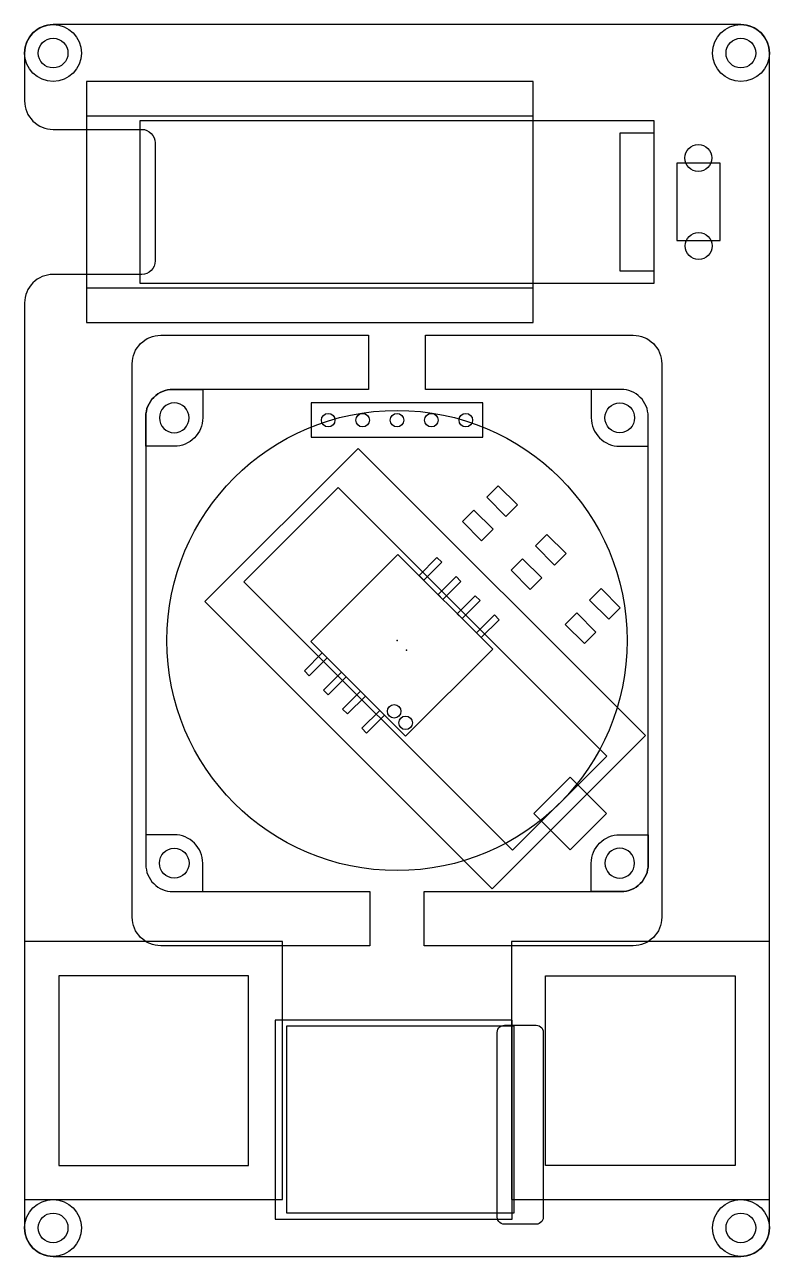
# Model space of a CAD drawing. Header units: millimetres. Extents: x -27.5 to 27.5, y -45.5 to 45.5.
import ezdxf

# ---------------------------------------------------------------- set-up
doc = ezdxf.new("R2010")
doc.units = ezdxf.units.MM
doc.header["$MEASUREMENT"] = 0
for name, color, linetype, true_color in [('meishi trackball module', 18, 'Continuous', 0x000000), ('meishi trackball module$Ball', 15, 'Continuous', 0xbf3f3f), ('meishi trackball module$HorizontalRotaryEncoder', 18, 'Continuous', 0x000000), ('meishi trackball module$Outline', 172, 'Continuous', 0x0000bf), ('meishi trackball module$Parts$ADNS5050', 6, 'Continuous', 0xff00ff), ('meishi trackball module$Parts$Capacitor', 30, 'Continuous', 0xff7f00), ('meishi trackball module$Parts$Lens', 4, 'Continuous', 0x00ffff), ('meishi trackball module$Parts$OLED', 123, 'Continuous', 0x3fbfbf), ('meishi trackball module$Parts$PinHeader', 123, 'Continuous', 0x3fbfbf), ('meishi trackball module$Parts$promicro', 5, 'Continuous', 0x0000ff), ('meishi trackball module$Parts$ResetSwitch', 251, 'Continuous', 0x696969), ('meishi trackball module$Parts$Resistor', 18, 'Continuous', 0x000000), ('meishi trackball module$Parts$TBLED', 1, 'Continuous', 0xff0000), ('meishi trackball module$RotaryEncoder', 18, 'Continuous', 0x000000), ('meishi trackball module$Spacer', 40, 'Continuous', 0xffbf00), ('meishi trackball module$Switch', 18, 'Continuous', 0x000000)]:
    doc.layers.add(name, color=color, linetype=linetype, true_color=true_color)

msp = doc.modelspace()

# ---------------------------------------------------------------- linework, layer by layer
at = {"layer": 'meishi trackball module'}
msp.add_point((0, 0), dxfattribs=at)
at = {"layer": 'meishi trackball module$Ball'}
msp.add_circle((0, 0), 17, dxfattribs=at)
at = {"layer": 'meishi trackball module$HorizontalRotaryEncoder'}
msp.add_lwpolyline([(-8.15, -42.294), (8.65, -42.294), (8.65, -28.494), (-8.15, -28.494)], close=True, dxfattribs=at)
at = {"layer": 'meishi trackball module$Outline'}
for points in [[(-27.5, 24.94), (-27.5, -43.4, 0.414214), (-25.4, -45.5), (25.4, -45.5, 0.414214), (27.5, -43.4), (27.5, 43.4, 0.414214), (25.4, 45.5), (-25.4, 45.5, 0.414214), (-27.5, 43.4), (-27.5, 39.86, 0.414214), (-25.4, 37.76), (-18.855, 37.76, -0.414214), (-17.855, 36.76), (-17.855, 28.04, -0.414214), (-18.855, 27.04), (-25.4, 27.04, 0.414214)], [(-19.55, 20.45, -0.414214), (-17.45, 22.55), (-2.1, 22.55), (-2.1, 18.55), (-16.55, 18.55, 0.414214), (-18.55, 16.55), (-18.55, -16.55, 0.414214), (-16.55, -18.55), (-2, -18.55), (-2, -22.55), (-17.45, -22.55, -0.414214), (-19.55, -20.45)], [(2.1, 18.55), (2.1, 22.55), (17.45, 22.55, -0.414214), (19.55, 20.45), (19.55, -20.45, -0.414214), (17.45, -22.55), (2, -22.55), (2, -18.55), (16.55, -18.55, 0.414214), (18.55, -16.55), (18.55, 16.55, 0.414214), (16.55, 18.55)]]:
    msp.add_lwpolyline(points, format="xyb", close=True, dxfattribs=at)
for points in [[(-4.342, 11.3), (-11.3, 4.342), (8.542, -15.5), (15.5, -8.542)], [(7.928, -43.125), (7.808, -43.111), (7.697, -43.073), (7.598, -43.01), (7.515, -42.927), (7.452, -42.828), (7.414, -42.717), (7.4, -42.597), (7.4, -28.953), (7.414, -28.833), (7.452, -28.722), (7.515, -28.623), (7.598, -28.54), (7.697, -28.477), (7.808, -28.439), (7.928, -28.425), (10.272, -28.425), (10.392, -28.439), (10.503, -28.477), (10.602, -28.54), (10.685, -28.623), (10.748, -28.722), (10.786, -28.833), (10.8, -28.953), (10.8, -42.597), (10.786, -42.717), (10.748, -42.828), (10.685, -42.927), (10.602, -43.01), (10.503, -43.073), (10.392, -43.111), (10.272, -43.125)]]:
    msp.add_lwpolyline(points, close=True, dxfattribs=at)
for centre in [(-25.4, 43.4), (25.4, 43.4), (16.45, 16.45), (-16.45, -16.45), (-25.4, -43.4), (25.4, -43.4)]:
    msp.add_circle(centre, 1.1, dxfattribs=at)
at = {"layer": 'meishi trackball module$Outline', "extrusion": (0, 0, -1)}
for centre in [(16.45, 16.45), (-16.45, -16.45)]:
    msp.add_circle(centre, 1.1, dxfattribs=at)
at = {"layer": 'meishi trackball module$Parts$ADNS5050'}
for points in [[(0.071, 6.364), (-6.364, -0.071), (0.636, -7.071), (7.071, -0.636)], [(2.952, 6.134), (1.626, 4.808), (1.98, 4.455), (3.306, 5.781)], [(4.366, 4.72), (3.041, 3.394), (3.394, 3.041), (4.72, 4.366)], [(5.781, 3.306), (4.455, 1.98), (4.808, 1.626), (6.134, 2.952)], [(7.195, 1.892), (5.869, 0.566), (6.223, 0.212), (7.548, 1.538)], [(-5.515, -0.919), (-6.841, -2.245), (-6.488, -2.599), (-5.162, -1.273)], [(-4.101, -2.333), (-5.427, -3.659), (-5.073, -4.013), (-3.748, -2.687)], [(-2.687, -3.748), (-4.013, -5.073), (-3.659, -5.427), (-2.333, -4.101)], [(-1.273, -5.162), (-2.599, -6.488), (-2.245, -6.841), (-0.919, -5.515)]]:
    msp.add_lwpolyline(points, close=True, dxfattribs=at)
for centre in [(-0.212, -5.233), (0.636, -6.081)]:
    msp.add_circle(centre, 0.5, dxfattribs=at)
msp.add_point((0.707, -0.707), dxfattribs=at)
at = {"layer": 'meishi trackball module$Parts$Capacitor'}
for points in [[(6.63, 10.581), (8.045, 9.166), (8.893, 10.015), (7.479, 11.429)], [(4.834, 8.784), (6.248, 7.37), (7.097, 8.219), (5.683, 9.633)], [(10.223, 6.989), (11.637, 5.574), (12.485, 6.423), (11.071, 7.837)], [(8.426, 5.192), (9.841, 3.778), (10.689, 4.627), (9.275, 6.041)]]:
    msp.add_lwpolyline(points, close=True, dxfattribs=at)
at = {"layer": 'meishi trackball module$Parts$Lens'}
msp.add_lwpolyline([(-2.871, 14.185), (-14.185, 2.871), (7.029, -18.342), (18.342, -7.029)], close=True, dxfattribs=at)
at = {"layer": 'meishi trackball module$Parts$OLED'}
for points in [[(19, 38.4), (-19, 38.4), (-19, 26.4), (19, 26.4)], [(19, 37.48), (16.46, 37.48), (16.46, 27.32), (19, 27.32)]]:
    msp.add_lwpolyline(points, close=True, dxfattribs=at)
at = {"layer": 'meishi trackball module$Parts$PinHeader'}
msp.add_lwpolyline([(-6.35, 15.01), (6.35, 15.01), (6.35, 17.55), (-6.35, 17.55)], close=True, dxfattribs=at)
for centre in [(-5.08, 16.28), (-2.54, 16.28), (0, 16.28), (2.54, 16.28), (5.08, 16.28)]:
    msp.add_circle(centre, 0.5, dxfattribs=at)
at = {"layer": 'meishi trackball module$Parts$promicro'}
for points in [[(-22.935, 23.5), (10.065, 23.5), (10.065, 41.3), (-22.935, 41.3)], [(10.065, 38.76), (10.065, 41.3), (-22.935, 41.3), (-22.935, 38.76)], [(10.065, 23.5), (10.065, 26.04), (-22.935, 26.04), (-22.935, 23.5)]]:
    msp.add_lwpolyline(points, close=True, dxfattribs=at)
at = {"layer": 'meishi trackball module$Parts$ResetSwitch'}
msp.add_lwpolyline([(20.676, 29.547), (23.876, 29.547), (23.876, 35.253), (20.676, 35.253)], close=True, dxfattribs=at)
for centre in [(22.255, 35.649), (22.283, 29.148)]:
    msp.add_circle(centre, 1, dxfattribs=at)
at = {"layer": 'meishi trackball module$Parts$Resistor'}
for points in [[(14.222, 2.989), (15.636, 1.574), (16.485, 2.423), (15.071, 3.837)], [(12.426, 1.193), (13.84, -0.222), (14.689, 0.627), (13.275, 2.041)]]:
    msp.add_lwpolyline(points, close=True, dxfattribs=at)
at = {"layer": 'meishi trackball module$Parts$TBLED'}
msp.add_lwpolyline([(12.781, -15.468), (15.468, -12.781), (12.781, -10.094), (10.094, -12.781)], close=True, dxfattribs=at)
at = {"layer": 'meishi trackball module$RotaryEncoder'}
msp.add_lwpolyline([(-9, -42.744), (8.5, -42.744), (8.5, -28.044), (-9, -28.044)], close=True, dxfattribs=at)
at = {"layer": 'meishi trackball module$Spacer'}
for points in [[(-16.55, 18.55), (-14.35, 18.55), (-14.35, 16.45, -0.414214), (-16.45, 14.35), (-18.55, 14.35), (-18.55, 16.55, -0.414214)], [(16.55, 18.55), (14.35, 18.55), (14.35, 16.45, 0.414214), (16.45, 14.35), (18.55, 14.35), (18.55, 16.55, 0.414214)], [(-16.55, -18.55), (-14.35, -18.55), (-14.35, -16.45, 0.414214), (-16.45, -14.35), (-18.55, -14.35), (-18.55, -16.55, 0.414214)], [(16.55, -18.55), (14.35, -18.55), (14.35, -16.45, -0.414214), (16.45, -14.35), (18.55, -14.35), (18.55, -16.55, -0.414214)]]:
    msp.add_lwpolyline(points, format="xyb", close=True, dxfattribs=at)
for centre in [(-25.4, 43.4), (25.4, 43.4), (-25.4, -43.4), (25.4, -43.4)]:
    msp.add_circle(centre, 2.1, dxfattribs=at)
at = {"layer": 'meishi trackball module$Switch'}
for points in [[(-27.5, -41.3), (-8.45, -41.3), (-8.45, -22.25), (-27.5, -22.25)], [(8.45, -41.3), (27.5, -41.3), (27.5, -22.25), (8.45, -22.25)], [(-24.975, -38.775), (-10.975, -38.775), (-10.975, -24.775), (-24.975, -24.775)], [(24.975, -38.775), (10.975, -38.775), (10.975, -24.775), (24.975, -24.775)]]:
    msp.add_lwpolyline(points, close=True, dxfattribs=at)

doc.saveas('drawing.dxf')
